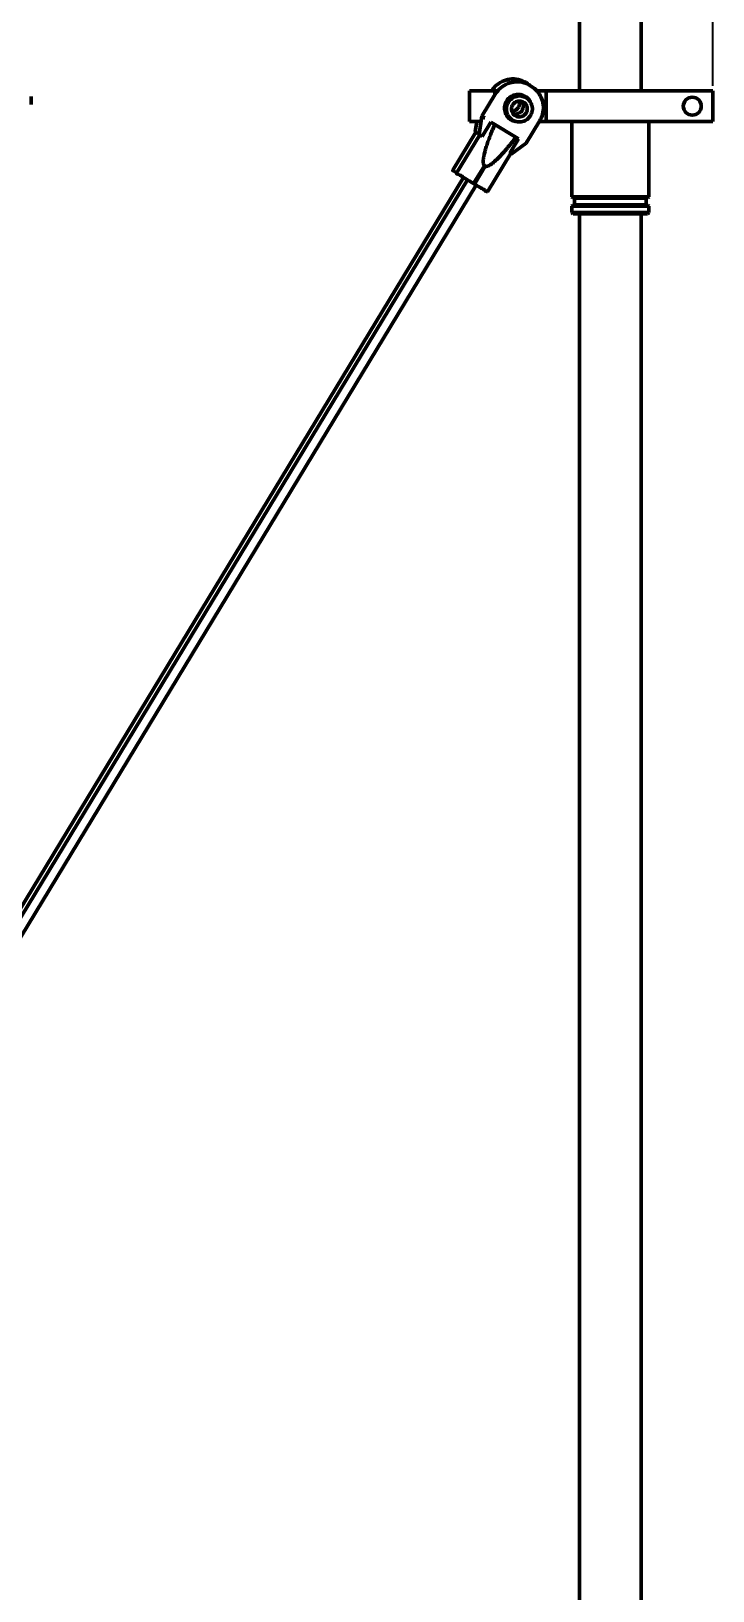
# Model space of a CAD drawing. Header units: inches. Extents: x -2049 to -860, y -317 to 524.
# Drawn here: x -1401.1 to -1312.5, y 199.1 to 402.1 of the extents above; entities that cross this region are included whole.
import ezdxf

# ---------------------------------------------------------------- set-up
doc = ezdxf.new("R2010")
doc.units = ezdxf.units.IN
doc.header["$LTSCALE"] = 2.574606
doc.header["$MEASUREMENT"] = 0
doc.header["$PDMODE"] = 3
doc.header["$PDSIZE"] = 0.3125
doc.layers.get('0').update_dxf_attribs({"linetype": 'CONTINUOUS', "lineweight": 50})
doc.layers.get('Defpoints').update_dxf_attribs({"linetype": 'CONTINUOUS'})
doc.layers.add('dim', color=7, linetype='CONTINUOUS', lineweight=9)
doc.styles.add('TEXTSTYLE_1', font='gdt', dxfattribs={"width": 0.8})
doc.dimstyles.new('ISO-25$0', dxfattribs={"dimtxt": 5, "dimasz": 5, "dimexe": 1.25, "dimexo": 0.625, "dimtad": 1, "dimdec": 0, "dimlfac": 1.5, "dimdsep": 46, "dimtxsty": 'TEXTSTYLE_1', "dimcen": 2.5, "dimclrd": 256, "dimclre": 256, "dimclrt": 256, "dimadec": 0, "dimazin": 0, "dimtfac": 1, "dimtdec": 0, "dimtmove": 0, "dimatfit": 3, "dimfxl": 1, "dimlwd": 25, "dimarcsym": 0})

# ---------------------------------------------------------------- blocks, each defined once
blk = doc.blocks.new('*D50')
at = {"layer": 'Defpoints', "color": 0, "transparency": 16777216}
for p in [(-1312.46, 492.45), (-1312.46, 394.37), (-1519.5, 392.85)]:
    blk.add_point(p, dxfattribs=at)
at = {"layer": 'dim', "lineweight": -2, "transparency": 16777216}
for p, q in [((-1519.5, 393.48), (-1519.5, 493.7)), ((-1312.46, 395), (-1312.46, 493.7))]:
    blk.add_line(p, q, dxfattribs=at)
at = {"layer": 'dim', "lineweight": 25, "transparency": 16777216}
blk.add_line((-1514.5, 492.45), (-1317.46, 492.45), dxfattribs=at)
at = {"layer": 'dim', "transparency": 16777216}
for points in [[(-1514.5, 493.29), (-1514.5, 491.62), (-1519.5, 492.45)], [(-1317.46, 493.29), (-1317.46, 491.62), (-1312.46, 492.45)]]:
    blk.add_solid(points, dxfattribs=at)
at = {"layer": 'dim', "transparency": 16777216, "insert": (-1417.32, 495.58), "char_height": 5, "attachment_point": 5, "style": 'TEXTSTYLE_1'}
blk.add_mtext('311', dxfattribs=at)

msp = doc.modelspace()

# ---------------------------------------------------------------- linework, layer by layer
at = {"color": 7, "linetype": 'Continuous'}
for p, q in [((-1329.79, 464.57), (-1329.79, 394.37)), ((-1321.79, 464.49), (-1321.79, 394.37)), ((-1344.12, 394.37), (-1344.12, 390.37)), ((-1344.12, 394.37), (-1340.4, 394.37)), ((-1342.51, 391.05), (-1340.76, 393.95)), ((-1340.79, 394.37), (-1340.79, 393.9)), ((-1336.75, 395.44), (-1336.54, 395.3)), ((-1336.37, 395.18), (-1336.54, 395.3)), ((-1336.25, 395.08), (-1336.04, 394.94)), ((-1335.86, 394.81), (-1336.04, 394.94)), ((-1335.41, 394.37), (-1312.46, 394.37)), ((-1334.12, 390.37), (-1334.12, 394.37)), ((-1312.46, 394.37), (-1312.46, 390.37)), ((-1401.12, 393.64), (-1401.12, 392.57)), ((-1342.61, 390.37), (-1344.12, 390.37)), ((-1343.35, 389.04), (-1343.17, 390.37)), ((-1342.84, 388.67), (-1342.51, 391.05)), ((-1342.51, 391.05), (-1342.51, 391.05)), ((-1342.51, 391.05), (-1342.51, 391.05)), ((-1342.51, 391.05), (-1342.34, 390.92)), ((-1341.31, 390.3), (-1342.46, 388.41)), ((-1337.72, 388.13), (-1341.31, 390.3)), ((-1341.31, 390.3), (-1340.82, 389.99)), ((-1338.06, 388.33), (-1340.82, 389.99)), ((-1338.82, 390.69), (-1338.71, 390.61)), ((-1334.98, 390.43), (-1336.73, 387.54)), ((-1335.02, 390.37), (-1312.46, 390.37)), ((-1330.79, 380.57), (-1330.79, 390.37)), ((-1320.79, 380.57), (-1320.79, 390.37)), ((-1346.29, 384.02), (-1343.28, 388.99)), ((-1345.78, 383.66), (-1342.77, 388.63)), ((-1343.35, 389.04), (-1343.35, 389.04)), ((-1343.35, 389.04), (-1343.17, 388.91)), ((-1342.96, 388.78), (-1343.17, 388.91)), ((-1342.79, 389.07), (-1342.97, 388.78)), ((-1342.84, 388.68), (-1342.84, 388.68)), ((-1342.84, 388.68), (-1342.67, 388.55)), ((-1342.45, 388.42), (-1342.67, 388.55)), ((-1338.86, 386.24), (-1337.72, 388.13)), ((-1338.06, 388.33), (-1337.72, 388.13)), ((-1341.77, 381.23), (-1338.77, 386.18)), ((-1338.69, 386.15), (-1338.86, 386.25)), ((-1336.73, 387.54), (-1338.69, 386.14)), ((-1343.57, 382.29), (-1342.16, 384.61)), ((-1342.07, 384.55), (-1343.47, 382.23)), ((-1342.07, 384.55), (-1342.16, 384.61)), ((-1414.83, 267.65), (-1344.89, 383.09)), ((-1414.32, 267.29), (-1344.36, 382.77)), ((-1413.18, 266.59), (-1343.22, 382.08)), ((-1343.57, 382.29), (-1343.47, 382.23)), ((-1320.79, 380.57), (-1330.79, 380.57)), ((-1330.71, 380.49), (-1330.79, 380.57)), ((-1320.87, 380.49), (-1330.71, 380.49)), ((-1330.45, 380.4), (-1330.54, 380.49)), ((-1330.45, 379.52), (-1330.45, 380.4)), ((-1330.45, 380.4), (-1321.13, 380.4)), ((-1321.13, 380.4), (-1321.04, 380.49)), ((-1321.13, 379.52), (-1321.13, 380.4)), ((-1320.87, 380.49), (-1320.79, 380.57)), ((-1330.71, 379.43), (-1330.79, 379.35)), ((-1330.79, 378.54), (-1330.79, 379.35)), ((-1330.79, 379.35), (-1320.79, 379.35)), ((-1320.79, 378.54), (-1330.79, 378.54)), ((-1330.62, 378.37), (-1330.79, 378.54)), ((-1330.71, 379.43), (-1320.87, 379.43)), ((-1320.96, 378.37), (-1330.62, 378.37)), ((-1330.45, 379.52), (-1330.54, 379.43)), ((-1321.13, 379.52), (-1330.45, 379.52)), ((-1329.79, 378.37), (-1329.79, 131.17)), ((-1321.79, 378.37), (-1321.79, 131.17)), ((-1321.13, 379.52), (-1321.04, 379.43)), ((-1320.96, 378.37), (-1320.79, 378.54)), ((-1320.87, 379.43), (-1320.79, 379.35)), ((-1320.79, 378.54), (-1320.79, 379.35))]:
    msp.add_line(p, q, dxfattribs=at)
msp.add_circle((-1315.12, 392.37), 1.17, dxfattribs=at)
for centre, radius, start, end in [((-1338.24, 392.56), 3.21, 52.3149, 54.415), ((-1338.25, 392.55), 3.23, 51.6655, 52.3163), ((-1337.76, 392.15), 1.75, 54.6949, 58.8675), ((-1337.78, 392.15), 1.76, 36.6305, 54.3403), ((-1337.77, 392.15), 1.75, 54.4145, 54.697), ((-1337.76, 392.15), 1.75, 48.8975, 54.416), ((-1337.76, 392.15), 1.75, 36.809, 48.8898), ((-1337.75, 392.17), 1.72, 35.7487, 36.583), ((-1337.77, 392.15), 1.75, 35.9891, 36.8101), ((-1337.77, 392.15), 1.75, 26.7056, 35.9914), ((-1337.76, 392.16), 1.73, 31.7945, 35.7448), ((-1337.8, 392.1), 1.75, 238.8791, 259.7627), ((-1337.8, 392.11), 1.76, 259.7546, 262.3394), ((-1337.79, 392.14), 3.29, 328.791, 329.198)]:
    msp.add_arc(centre, radius, start, end, dxfattribs=at)
for points, start_tangent, end_tangent in [([(-1341.22, 394.38), (-1340.56, 395.13), (-1339.63, 395.68), (-1338.58, 395.91), (-1337.51, 395.77), (-1336.75, 395.44)], (0.539322, 0.8421), (0.856338, -0.516416)), ([(-1340.76, 393.95), (-1340.05, 394.77), (-1339.12, 395.32), (-1338.07, 395.54), (-1337, 395.41), (-1336.25, 395.08)], (0.518163, 0.855282), (0.856338, -0.516416)), ([(-1336.86, 393.65), (-1337.49, 393.88), (-1338.16, 393.85), (-1338.78, 393.58), (-1339.25, 393.1), (-1339.51, 392.47), (-1339.52, 391.8), (-1339.28, 391.17), (-1338.82, 390.68)], (-0.856001, 0.516975), (0.81327, -0.581886)), ([(-1335.86, 394.81), (-1335.16, 394.13), (-1334.7, 393.28), (-1334.5, 392.32), (-1334.6, 391.34), (-1334.97, 390.45)], (0.81327, -0.581886), (-0.512074, -0.858941)), ([(-1339.14, 392.72), (-1339.25, 392.41), (-1339.3, 392.08), (-1339.28, 391.75), (-1339.2, 391.43), (-1339.06, 391.13), (-1338.87, 390.87), (-1338.63, 390.65), (-1338.34, 390.48), (-1338.04, 390.37), (-1337.71, 390.32), (-1337.38, 390.34), (-1337.06, 390.42), (-1336.76, 390.56), (-1336.49, 390.76), (-1336.27, 391.01), (-1336.1, 391.3)], (-0.427291, -0.904114), (0.427291, 0.904114)), ([(-1336.1, 391.3), (-1335.98, 391.61), (-1335.93, 391.94), (-1335.95, 392.27), (-1336.03, 392.59), (-1336.17, 392.88), (-1336.36, 393.15), (-1336.6, 393.37), (-1336.89, 393.54), (-1337.2, 393.65), (-1337.52, 393.7), (-1337.85, 393.68), (-1338.17, 393.6), (-1338.47, 393.46), (-1338.74, 393.26), (-1338.96, 393.01), (-1339.14, 392.72)], (0.427291, 0.904114), (-0.427291, -0.904114)), ([(-1338.22, 391.17), (-1338.25, 391.19), (-1338.41, 391.35), (-1338.53, 391.54), (-1338.61, 391.76), (-1338.64, 391.99), (-1338.62, 392.22), (-1338.54, 392.44)], (-0.813035, 0.582214), (0.427291, 0.904114)), ([(-1338.6, 391.71), (-1338.41, 391.73), (-1338.19, 391.81), (-1337.99, 391.93), (-1337.83, 392.1), (-1337.7, 392.3)], (0.99912, 0.041947), (0.427291, 0.904114)), ([(-1338.54, 392.44), (-1338.42, 392.64), (-1338.25, 392.81), (-1338.06, 392.93), (-1337.85, 393.01), (-1337.62, 393.04), (-1337.4, 393.02), (-1337.18, 392.94), (-1337.01, 392.85)], (0.427291, 0.904114), (0.813035, -0.582214)), ([(-1338.44, 391.39), (-1338.35, 391.37), (-1338.13, 391.34), (-1337.9, 391.37), (-1337.68, 391.45), (-1337.49, 391.57), (-1337.32, 391.74), (-1337.2, 391.94)], (0.95246, -0.304664), (0.427291, 0.904114)), ([(-1337.7, 392.3), (-1337.63, 392.52), (-1337.6, 392.76), (-1337.63, 392.98), (-1337.65, 393.04)], (0.427291, 0.904114), (-0.285191, 0.958471)), ([(-1337.2, 391.94), (-1337.12, 392.16), (-1337.1, 392.39), (-1337.12, 392.62), (-1337.2, 392.84), (-1337.29, 392.99)], (0.427291, 0.904114), (-0.591093, 0.806604)), ([(-1337.01, 392.85), (-1336.98, 392.83), (-1336.82, 392.67), (-1336.7, 392.48), (-1336.62, 392.26), (-1336.59, 392.03), (-1336.61, 391.8), (-1336.69, 391.57)], (0.813035, -0.582214), (-0.427291, -0.904114)), ([(-1342.34, 390.92), (-1342.3, 390.91), (-1342.22, 390.88), (-1342.12, 390.84)], (0.81327, -0.581886), (0.943887, -0.33027)), ([(-1340.82, 389.99), (-1341.04, 389.47), (-1341.23, 388.99), (-1341.4, 388.55), (-1341.56, 388.14), (-1341.7, 387.76), (-1341.82, 387.41), (-1341.92, 387.08), (-1342.01, 386.78), (-1342.09, 386.5), (-1342.16, 386.24), (-1342.21, 386.01), (-1342.26, 385.79), (-1342.29, 385.58), (-1342.31, 385.4), (-1342.32, 385.22), (-1342.32, 385.07), (-1342.3, 384.92), (-1342.27, 384.8), (-1342.23, 384.69), (-1342.16, 384.61)], (-0.391523, -0.920168), (0.741857, -0.670558)), ([(-1338.71, 390.61), (-1338.11, 390.39)], (0.856001, -0.516975), (0.984672, -0.174414)), ([(-1336.69, 391.57), (-1336.81, 391.37), (-1336.98, 391.21), (-1337.17, 391.08), (-1337.39, 391.01), (-1337.61, 390.98), (-1337.84, 391), (-1338.05, 391.07), (-1338.22, 391.17)], (-0.427291, -0.904114), (-0.813035, 0.582214)), ([(-1338.06, 388.33), (-1338.41, 387.88), (-1338.73, 387.48), (-1339.03, 387.11), (-1339.31, 386.78), (-1339.57, 386.47), (-1339.82, 386.2), (-1340.05, 385.95), (-1340.26, 385.72), (-1340.47, 385.52), (-1340.66, 385.34), (-1340.84, 385.18), (-1341, 385.03), (-1341.16, 384.9), (-1341.32, 384.8), (-1341.46, 384.7), (-1341.6, 384.63), (-1341.73, 384.57), (-1341.85, 384.54), (-1341.97, 384.53), (-1342.07, 384.55)], (-0.60899, -0.793178), (-0.939177, 0.343433)), ([(-1336.73, 387.54), (-1336.74, 387.55), (-1336.79, 387.59), (-1336.86, 387.66)], (0.647391, 0.762158), (-0.731584, 0.681752)), ([(-1345.76, 383.69), (-1346.04, 383.86), (-1346.28, 384.01)], (-0.846792, 0.531924), (0.958524, 0.285012)), ([(-1343.57, 382.29), (-1344.34, 382.76), (-1345.03, 383.19), (-1345.53, 383.49), (-1345.78, 383.65)], (-0.855872, 0.517187), (0.958524, 0.285012)), ([(-1341.77, 381.24), (-1341.79, 381.25), (-1341.83, 381.26), (-1342.16, 381.45), (-1342.74, 381.79), (-1343.47, 382.23)], (-0.955606, -0.294646), (-0.856129, 0.516761))]:
    msp.add_spline(points, degree=3, dxfattribs=dict(at, start_tangent=start_tangent, end_tangent=end_tangent))

# ---------------------------------------------------------------- dimensions: what is measured, and where the dimension line sits
at = {"layer": 'dim'}
dim = msp.add_linear_dim(base=(-1312.46, 492.45), p1=(-1519.5, 392.85), p2=(-1312.46, 394.37), text='311', dimstyle='ISO-25$0', dxfattribs=at)
dim.commit()
dim.dimension.update_dxf_attribs({"geometry": '*D50', "text_midpoint": (-1417.32, 492.45), "dimtype": 160})

doc.saveas('drawing.dxf')
